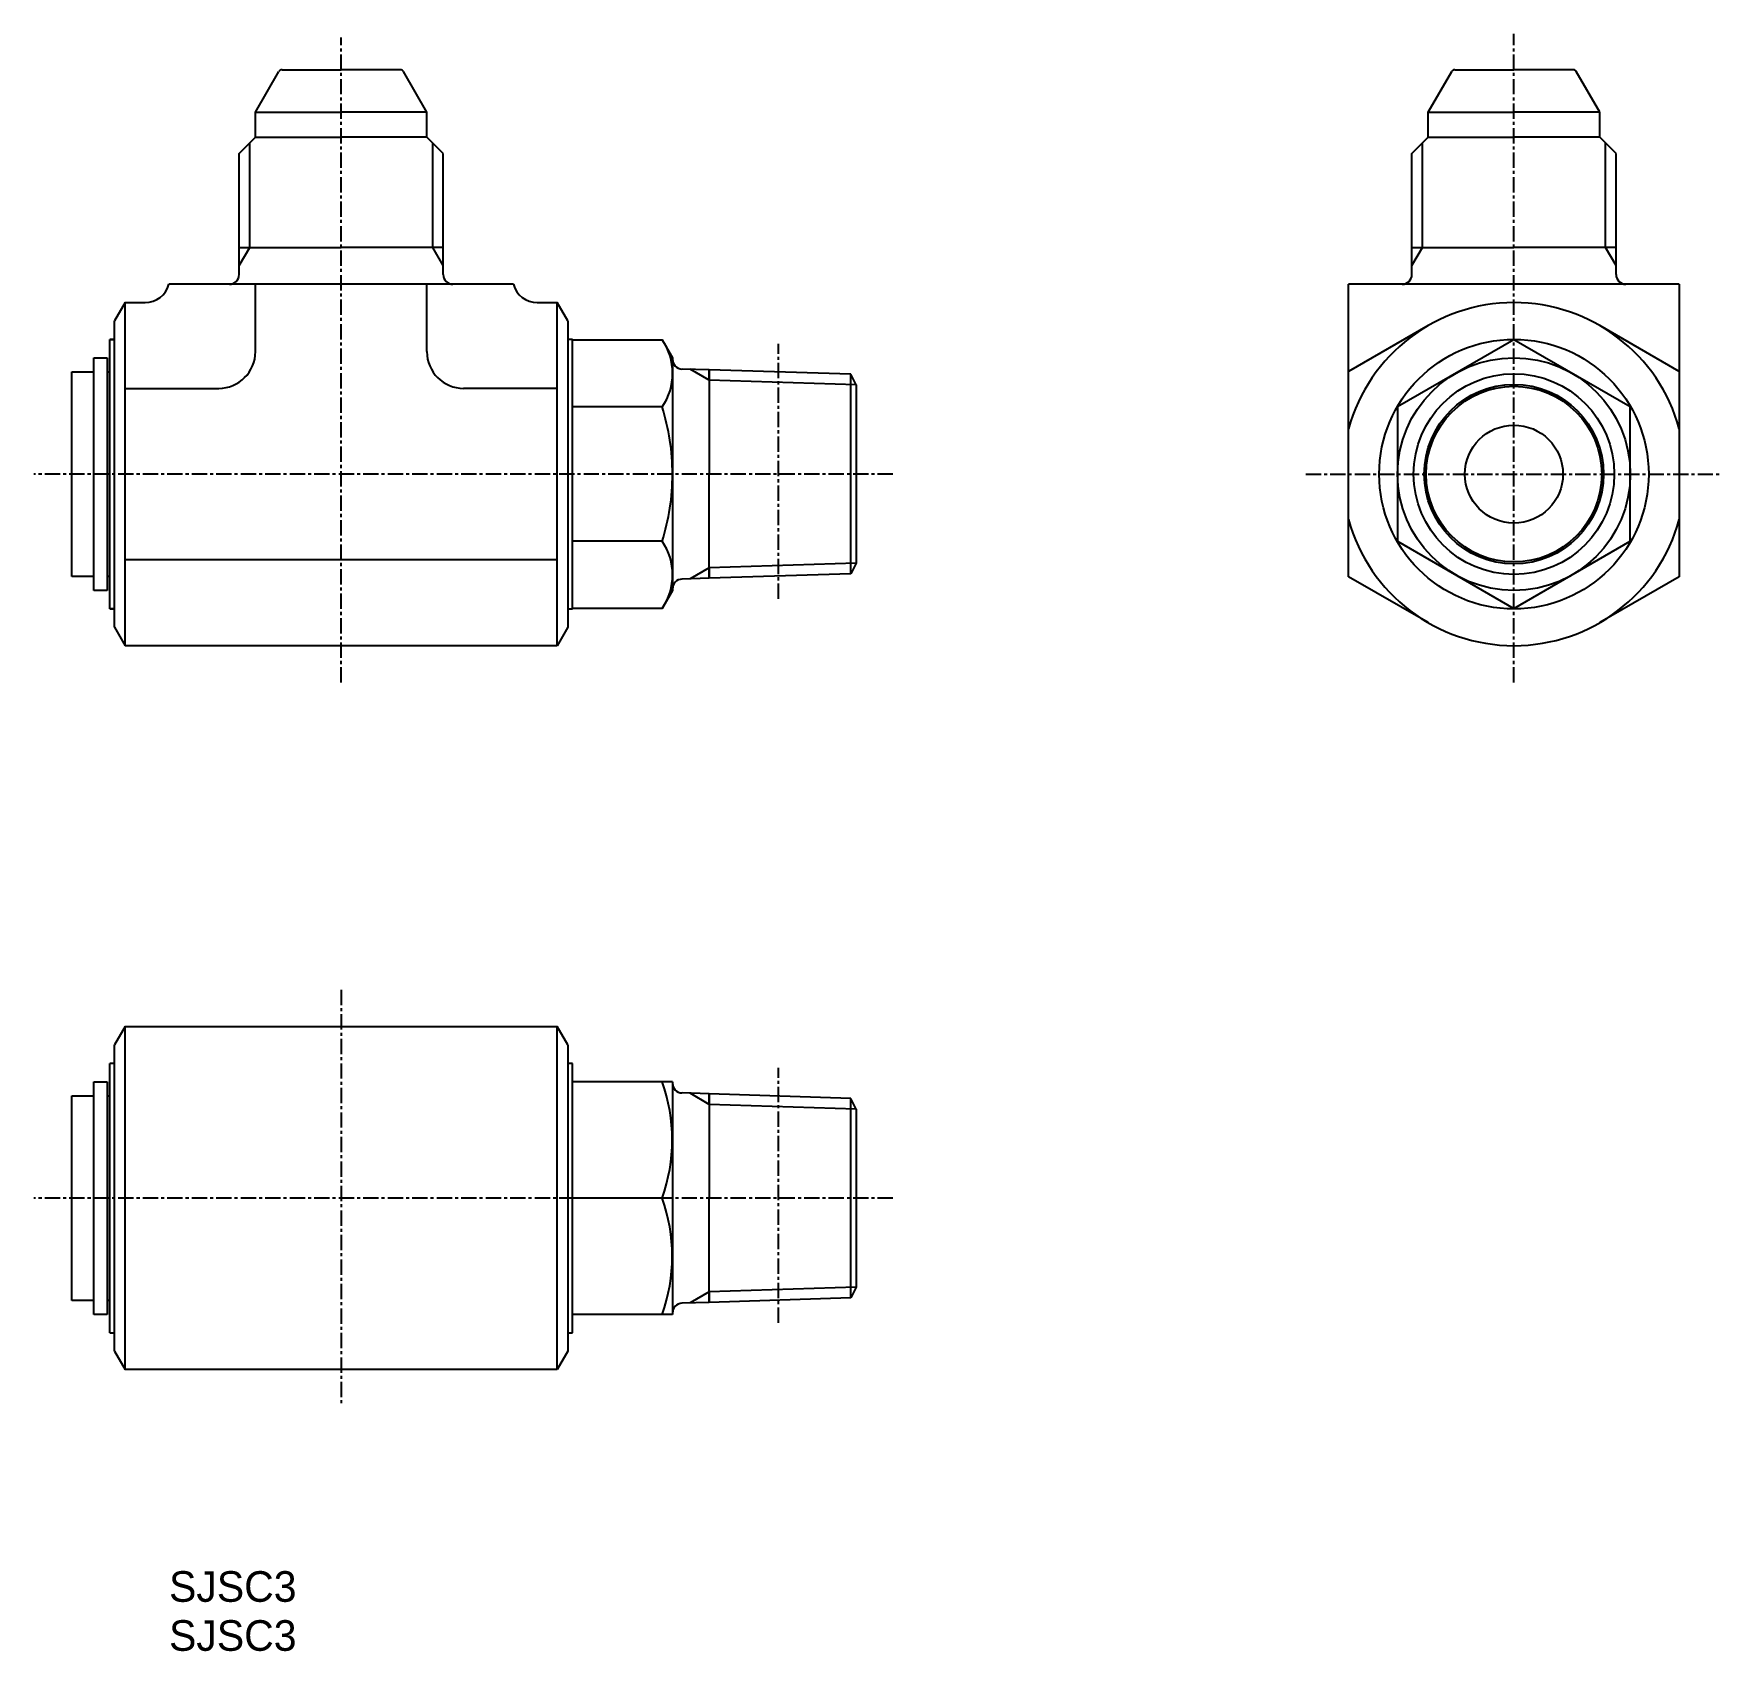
# Model space of a CAD drawing. Extents: x 927 to 1065, y 110 to 242.
import ezdxf

# ---------------------------------------------------------------- set-up
doc = ezdxf.new("R2010")
doc.units = 0
doc.linetypes.add('CENTER', pattern=[2, 1.25, -0.25, 0.25, -0.25])
doc.layers.get('0').update_dxf_attribs({"linetype": 'CONTINUOUS'})
doc.layers.add('CENTER', color=1, linetype='CENTER')

msp = doc.modelspace()

# ---------------------------------------------------------------- linework, layer by layer
at = {"color": 7, "linetype": 'CONTINUOUS'}
for p, q in [((945.08, 235.66), (947, 238.97)), ((947.26, 239.12), (952.08, 239.12)), ((956.91, 239.12), (952.08, 239.12)), ((959.08, 235.66), (957.17, 238.97)), ((1040.83, 235.66), (1042.75, 238.97)), ((1043.01, 239.12), (1047.83, 239.12)), ((1052.66, 239.12), (1047.83, 239.12)), ((1054.83, 235.66), (1052.92, 238.97)), ((945.08, 233.62), (945.08, 235.66)), ((945.08, 235.66), (952.08, 235.66)), ((959.08, 235.66), (952.08, 235.66)), ((959.08, 233.62), (959.08, 235.66)), ((1040.83, 235.66), (1047.83, 235.66)), ((1040.83, 233.62), (1040.83, 235.66)), ((1054.83, 235.66), (1047.83, 235.66)), ((1054.83, 233.62), (1054.83, 235.66)), ((943.75, 232.29), (945.08, 233.62)), ((945.08, 233.62), (952.08, 233.62)), ((959.08, 233.62), (952.08, 233.62)), ((960.41, 232.29), (959.08, 233.62)), ((1039.5, 232.29), (1040.83, 233.62)), ((1040.83, 233.62), (1047.83, 233.62)), ((1054.83, 233.62), (1047.83, 233.62)), ((1056.17, 232.29), (1054.83, 233.62)), ((943.75, 222.42), (943.75, 232.29)), ((960.41, 222.42), (960.41, 232.29)), ((1039.5, 222.42), (1039.5, 232.29)), ((1056.17, 222.42), (1056.17, 232.29)), ((943.75, 224.62), (952.08, 224.62)), ((960.41, 224.62), (952.08, 224.62)), ((1039.5, 224.62), (1047.83, 224.62)), ((1056.17, 224.62), (1047.83, 224.62)), ((966.15, 221.62), (938.02, 221.62)), ((945.08, 216.12), (945.08, 221.62)), ((959.08, 216.12), (959.08, 221.62)), ((1034.33, 197.75), (1034.33, 221.62)), ((1061.33, 221.62), (1034.33, 221.62)), ((1061.33, 221.62), (1061.33, 197.75)), ((934.45, 220.12), (933.58, 218.62)), ((934.45, 192.12), (934.45, 220.12)), ((934.45, 220.12), (936.08, 220.12)), ((968.08, 220.12), (969.72, 220.12)), ((969.72, 192.12), (969.72, 220.12)), ((970.58, 218.62), (969.72, 220.12)), ((933.58, 193.62), (933.58, 218.62)), ((970.58, 218.62), (970.58, 193.62)), ((1040.83, 218.25), (1034.33, 214.5)), ((1061.33, 214.5), (1054.83, 218.25)), ((933.18, 195.12), (933.18, 217.12)), ((933.18, 195.12), (933.18, 217.12)), ((933.58, 217.12), (933.18, 217.12)), ((933.18, 217.12), (933.58, 217.12)), ((933.58, 195.12), (933.58, 217.12)), ((970.98, 217.12), (970.58, 217.12)), ((970.98, 195.12), (970.98, 217.12)), ((970.98, 195.15), (970.98, 217.09)), ((970.98, 217.09), (978.28, 217.09)), ((978.28, 217.09), (979.13, 215.62)), ((931.88, 196.62), (931.88, 215.62)), ((931.88, 215.62), (932.98, 215.62)), ((932.98, 215.62), (932.98, 196.62)), ((979.13, 215.62), (979.13, 206.12)), ((930.08, 197.77), (930.08, 214.47)), ((930.08, 214.47), (931.88, 214.47)), ((932.98, 214.47), (933.18, 214.47)), ((982.13, 214.64), (979.91, 214.7)), ((982.13, 214.64), (982.13, 206.12)), ((982.13, 213.79), (982.13, 214.64)), ((993.68, 214.27), (982.13, 214.63)), ((993.68, 197.98), (993.68, 214.27)), ((994.13, 213.4), (993.68, 214.27)), ((934.45, 213.12), (942.08, 213.12)), ((969.72, 213.12), (962.08, 213.12)), ((994.13, 213.4), (994.13, 198.85)), ((978.28, 211.61), (970.98, 211.61)), ((979.13, 206.12), (979.13, 196.62)), ((982.13, 197.61), (982.13, 206.12)), ((978.28, 200.64), (970.98, 200.64)), ((969.72, 199.12), (934.45, 199.12)), ((994.13, 198.85), (993.68, 197.98)), ((931.88, 197.77), (930.08, 197.77)), ((933.18, 197.77), (932.98, 197.77)), ((982.13, 197.62), (979.91, 197.55)), ((982.13, 198.46), (982.13, 197.61)), ((993.68, 197.98), (982.13, 197.62)), ((1040.83, 194), (1034.33, 197.75)), ((1061.33, 197.75), (1054.83, 194)), ((932.98, 196.62), (931.88, 196.62)), ((979.13, 196.62), (978.28, 195.15)), ((933.18, 195.12), (933.58, 195.12)), ((933.58, 195.12), (933.18, 195.12)), ((970.58, 195.12), (970.98, 195.12)), ((978.28, 195.15), (970.98, 195.15)), ((933.58, 193.62), (934.45, 192.12)), ((970.58, 193.62), (969.72, 192.12)), ((969.72, 192.12), (934.45, 192.12)), ((934.45, 161.03), (933.58, 159.53)), ((934.45, 133.03), (934.45, 161.03)), ((934.45, 161.03), (969.72, 161.03)), ((969.72, 133.03), (969.72, 161.03)), ((970.58, 159.53), (969.72, 161.03)), ((933.58, 134.53), (933.58, 159.53)), ((970.58, 159.53), (970.58, 134.53)), ((933.18, 136.03), (933.18, 158.03)), ((933.58, 158.03), (933.18, 158.03)), ((933.58, 136.03), (933.58, 158.03)), ((970.98, 158.03), (970.58, 158.03)), ((970.98, 136.03), (970.98, 158.03)), ((970.98, 136.06), (970.98, 158)), ((931.88, 137.53), (931.88, 156.53)), ((931.88, 156.53), (932.98, 156.53)), ((932.98, 156.53), (932.98, 137.53)), ((979.13, 156.53), (970.98, 156.53)), ((979.13, 156.53), (979.13, 147.03)), ((930.08, 138.68), (930.08, 155.38)), ((930.08, 155.38), (931.88, 155.38)), ((932.98, 155.38), (933.18, 155.38)), ((982.13, 155.54), (979.91, 155.61)), ((993.68, 155.17), (982.13, 155.54)), ((982.13, 155.54), (982.13, 147.03)), ((982.13, 154.69), (982.13, 155.54)), ((993.68, 138.88), (993.68, 155.17)), ((994.13, 154.3), (993.68, 155.17)), ((994.13, 154.3), (994.13, 139.75)), ((978.28, 147.03), (970.98, 147.03)), ((979.13, 147.03), (979.13, 137.53)), ((982.13, 138.51), (982.13, 147.03)), ((982.13, 139.36), (982.13, 138.51)), ((994.13, 139.75), (993.68, 138.88)), ((931.88, 138.68), (930.08, 138.68)), ((933.18, 138.68), (932.98, 138.68)), ((982.13, 138.52), (979.91, 138.45)), ((993.68, 138.88), (982.13, 138.52)), ((932.98, 137.53), (931.88, 137.53)), ((979.13, 137.53), (970.98, 137.53)), ((933.18, 136.03), (933.58, 136.03)), ((970.58, 136.03), (970.98, 136.03)), ((933.58, 134.53), (934.45, 133.03)), ((970.58, 134.53), (969.72, 133.03)), ((969.72, 133.03), (934.45, 133.03))]:
    msp.add_line(p, q, dxfattribs=at)
at = {"color": 3, "linetype": 'CONTINUOUS'}
for p, q in [((944.61, 224.62), (944.61, 233.15)), ((959.56, 224.62), (959.56, 233.15)), ((1040.36, 224.62), (1040.36, 233.15)), ((1055.31, 224.62), (1055.31, 233.15)), ((943.75, 223.14), (944.61, 224.62)), ((960.41, 223.14), (959.56, 224.62)), ((1039.5, 223.14), (1040.36, 224.62)), ((1056.17, 223.14), (1055.31, 224.62)), ((982.13, 213.78), (980.56, 214.68)), ((994.13, 213.4), (982.13, 213.78)), ((994.13, 198.85), (982.13, 198.47)), ((982.13, 198.47), (980.56, 197.57)), ((982.13, 154.68), (980.56, 155.59)), ((994.13, 154.3), (982.13, 154.68)), ((982.13, 139.38), (980.56, 138.47)), ((994.13, 139.75), (982.13, 139.38))]:
    msp.add_line(p, q, dxfattribs=at)
at = {"color": 7, "linetype": 'CONTINUOUS'}
msp.add_lwpolyline([(1057.33, 211.61), (1047.83, 217.09), (1038.33, 211.61), (1038.33, 200.64), (1047.83, 195.15), (1057.33, 200.64)], close=True, dxfattribs=at)
for radius in [11, 9.5, 8.19, 7.17, 4]:
    msp.add_circle((1047.83, 206.12), radius, dxfattribs=at)
at = {"color": 3, "linetype": 'CONTINUOUS'}
msp.add_circle((1047.83, 206.12), 7.32, dxfattribs=at)
at = {"color": 7, "linetype": 'CONTINUOUS'}
for centre, radius, start, end in [((947.26, 238.82), 0.3, 90, 150), ((956.91, 238.82), 0.3, 30, 90), ((1043.01, 238.82), 0.3, 90, 150), ((1052.66, 238.82), 0.3, 30, 90), ((942.95, 222.42), 0.8, 270, 0), ((961.21, 222.42), 0.8, 180, 270), ((1038.7, 222.42), 0.8, 270, 0), ((1056.97, 222.42), 0.8, 180, 270), ((936.08, 222.12), 2, 270, 345.5225), ((968.08, 222.12), 2, 194.4775, 270), ((1047.83, 206.12), 14, 15.3589, 164.6411), ((974.28, 214.35), 4.86, 325.6158, 34.3842), ((942.08, 216.12), 3, 270, 0), ((962.08, 216.12), 3, 180, 270), ((979.93, 215.5), 0.8, 180, 268.34), ((960.98, 206.12), 18.15, 0, 17.588), ((960.98, 206.12), 18.15, 342.412, 0), ((1047.83, 206.12), 14, 195.3589, 344.6411), ((974.28, 197.9), 4.86, 325.6158, 34.3842), ((979.93, 196.75), 0.8, 91.66, 180), ((964.96, 151.78), 14.15, 340.3785, 19.6215), ((979.93, 156.41), 0.8, 180, 268.34), ((964.96, 142.28), 14.15, 340.3785, 19.6215), ((979.93, 137.65), 0.8, 91.66, 180)]:
    msp.add_arc(centre, radius, start, end, dxfattribs=at)
at = {"layer": 'CENTER', "color": 1, "linetype": 'CENTER'}
for p, q in [((952.08, 189.12), (952.08, 241.75)), ((1047.83, 189.12), (1047.83, 242.06)), ((987.78, 195.95), (987.78, 216.76)), ((997.13, 206.12), (926.98, 206.12)), ((1030.83, 206.12), (1064.83, 206.12)), ((952.08, 164.03), (952.08, 130.03)), ((987.78, 136.86), (987.78, 157.67)), ((997.13, 147.03), (926.98, 147.03))]:
    msp.add_line(p, q, dxfattribs=at)

# ---------------------------------------------------------------- texts
for p in [(938.03, 114.08), (938.03, 110.08)]:
    msp.add_text('SJSC3', height=2.5).set_placement(p)

doc.saveas('drawing.dxf')
